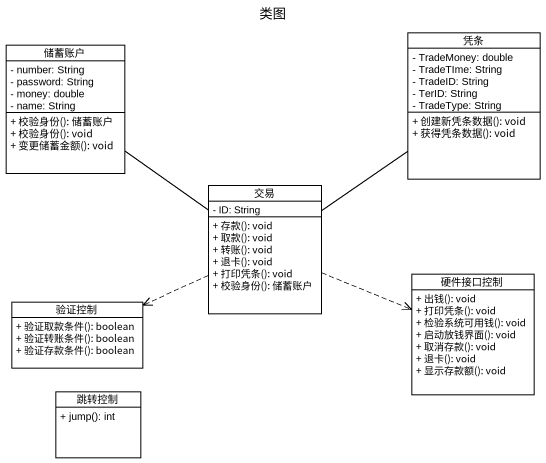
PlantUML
@startuml
title 类图
hide circle
hide empty members
skinparam classAttributeIconSize 0
class 储蓄账户 {
  - number: String
  - password: String
  - money: double
  - name: String
  + 校验身份(): 储蓄账户
  + 校验身份(): void
  + 变更储蓄金额(): void
}
class 凭条 {
  - TradeMoney: double
  - TradeTIme: String
  - TradeID: String
  - TerID: String
  - TradeType: String
  + 创建新凭条数据(): void
  + 获得凭条数据(): void
}
class 交易 {
  - ID: String
  + 存款(): void
  + 取款(): void
  + 转账(): void
  + 退卡(): void
  + 打印凭条(): void
  + 校验身份(): 储蓄账户
}
class 验证控制 {
  + 验证取款条件(): boolean
  + 验证转账条件(): boolean
  + 验证存款条件(): boolean
}
class 硬件接口控制 {
  + 出钱(): void
  + 打印凭条(): void
  + 检验系统可用钱(): void
  + 启动放钱界面(): void
  + 取消存款(): void
  + 退卡(): void
  + 显示存款额(): void
}
class 跳转控制 {
  + jump(): int
}
交易 -up- 储蓄账户
交易 -up- 凭条
交易 .left.> 验证控制
交易 .right.> 硬件接口控制
@enduml
